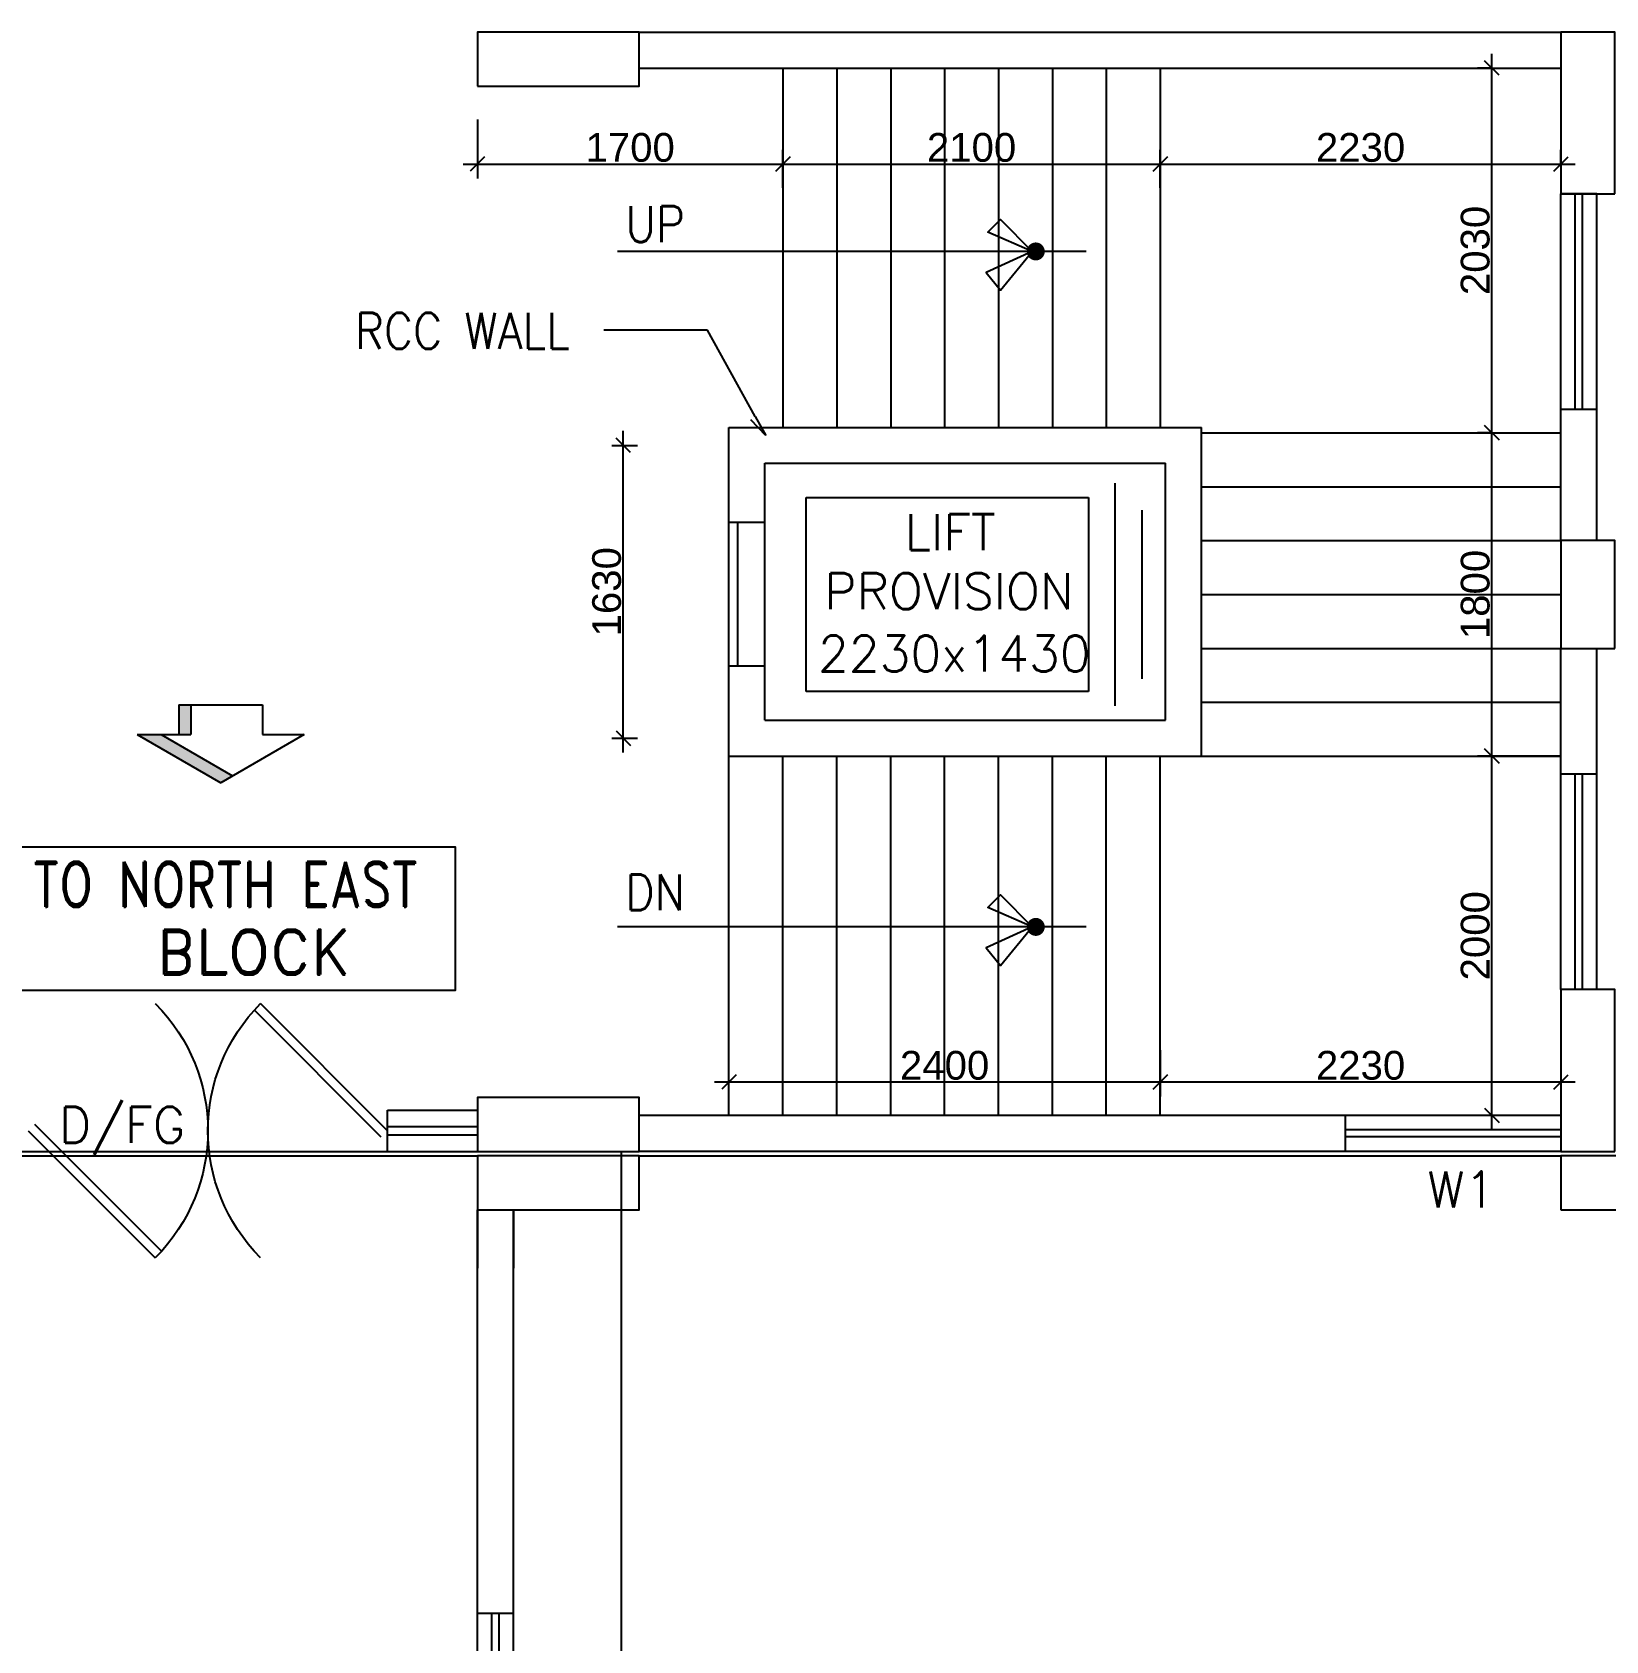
# Model space of a CAD drawing. Extents: x 10161149 to 10263331, y -3696053 to -3547728.
# Drawn here: x 10180243 to 10189001, y -3613898 to -3604943 of the extents above; entities that cross this region are included whole.
import ezdxf
from ezdxf.enums import TextEntityAlignment as Align

# ---------------------------------------------------------------- set-up
doc = ezdxf.new("R2010")
doc.units = 0
doc.header["$MEASUREMENT"] = 0
doc.header["$PDMODE"] = 35
doc.linetypes.add('DASHED', pattern=[0.75, 0.5, -0.25])
doc.layers.get('0').update_dxf_attribs({"linetype": 'CONTINUOUS'})
doc.layers.get('Defpoints').update_dxf_attribs({"linetype": 'CONTINUOUS'})
for name, color, linetype in [('25', 6, 'CONTINUOUS'), ('5', 3, 'CONTINUOUS'), ('COL', 2, 'CONTINUOUS'), ('DAS', 1, 'DASHED'), ('DIM', 8, 'CONTINUOUS'), ('dim1', 5, 'CONTINUOUS'), ('DOOR', 31, 'CONTINUOUS'), ('Exi. Walls', 170, 'CONTINUOUS'), ('Staircase', 7, 'CONTINUOUS'), ('TXW', 6, 'CONTINUOUS'), ('Window', 4, 'CONTINUOUS')]:
    doc.layers.add(name, color=color, linetype=linetype)
doc.styles.add('RD', font='ROMAND')
doc.styles.add('ROMANS', font='arial.ttf')
doc.styles.get("Standard").update_dxf_attribs({"font": 'romans.shx'})
doc.dimstyles.new('int. dim', dxfattribs={"dimtxt": 160, "dimasz": 80, "dimexe": 80, "dimexo": 0, "dimgap": 10, "dimtad": 1, "dimdec": 0, "dimzin": 12, "dimdsep": 46, "dimtxsty": 'ROMANS', "dimblk": 'OBLIQUE', "dimcen": 1.5, "dimdle": 80, "dimclrd": 5, "dimclre": 5, "dimclrt": 4, "dimadec": 0, "dimazin": 0, "dimtfac": 1, "dimtdec": 0, "dimtix": 1, "dimtmove": 2, "dimatfit": 3, "dimfxl": 1, "dimtolj": 1, "dimtzin": 0, "dimlwd": -1, "dimlwe": -1, "dimarcsym": 0})

# ---------------------------------------------------------------- blocks, each defined once
blk = doc.blocks.new('WINP')
at = {"layer": 'Window'}
for p, q in [((0, 0), (0, 1)), ((0, 1), (1, 1)), ((1, 0), (1, 1)), ((0, 0.6), (1, 0.6)), ((0, 0.4), (1, 0.4)), ((0, 0), (1, 0))]:
    blk.add_line(p, q, dxfattribs=at)
blk = doc.blocks.new('_Oblique')
at = {"color": 0, "linetype": 'ByBlock', "lineweight": -2}
blk.add_line((-0.5, -0.5), (0.5, 0.5), dxfattribs=at)
blk = doc.blocks.new('*D103')
at = {"layer": 'Defpoints', "color": 0, "lineweight": -3, "transparency": 16777216}
for p in [(10183469.4, -3607243), (10183532.5, -3607243), (10183469.4, -3608873)]:
    blk.add_point(p, dxfattribs=at)
at = {"layer": 'dim1', "color": 5, "transparency": 16777216}
for p, q in [((10183532.5, -3608953), (10183532.5, -3607163)), ((10183469.4, -3607243), (10183612.5, -3607243)), ((10183469.4, -3608873), (10183612.5, -3608873))]:
    blk.add_line(p, q, dxfattribs=at)
at = {"layer": 'dim1', "color": 5, "transparency": 16777216, "xscale": 80, "yscale": 80, "zscale": 80}
for p, rotation in [((10183532.5, -3607243), 90), ((10183532.5, -3608873), 270)]:
    blk.add_blockref('_Oblique', p, dxfattribs=dict(at, rotation=rotation))
at = {"layer": 'dim1', "color": 4, "transparency": 16777216, "insert": (10183440.8, -3608058), "char_height": 160, "attachment_point": 5, "rotation": 90, "style": 'ROMANS'}
blk.add_mtext('\\A1;1630', dxfattribs=at)
blk = doc.blocks.new('*D104')
at = {"layer": 'Defpoints', "color": 0, "lineweight": -3, "transparency": 16777216}
for p in [(10188366.6, -3607173), (10188366.6, -3607173), (10188751, -3608973)]:
    blk.add_point(p, dxfattribs=at)
at = {"layer": 'dim1', "color": 5, "transparency": 16777216}
for p, q in [((10188366.6, -3609053), (10188366.6, -3607093)), ((10188366.6, -3607173), (10188286.6, -3607173)), ((10188751, -3608973), (10188286.6, -3608973))]:
    blk.add_line(p, q, dxfattribs=at)
at = {"layer": 'dim1', "color": 5, "transparency": 16777216, "xscale": 80, "yscale": 80, "zscale": 80}
for p, rotation in [((10188366.6, -3607173), 90), ((10188366.6, -3608973), 270)]:
    blk.add_blockref('_Oblique', p, dxfattribs=dict(at, rotation=rotation))
at = {"layer": 'dim1', "color": 4, "transparency": 16777216, "insert": (10188274.9, -3608073), "char_height": 160, "attachment_point": 5, "rotation": 90, "style": 'ROMANS'}
blk.add_mtext('\\A1;1800', dxfattribs=at)
blk = doc.blocks.new('UPP')
at = {"layer": 'Staircase'}
blk.add_line((3, 0), (-23.086, 0), dxfattribs=at)
blk.add_lwpolyline([(0, 0), (-2.563, -1.165), (-1.757, -2.149), (0, 0), (-2.473, 1.071), (-1.757, 1.787)], close=True, dxfattribs=at)
at = {"layer": 'Staircase', "const_width": 0.5}
blk.add_lwpolyline([(-0.048, 0, 1), (0.452, 0, 1)], format="xyb", close=True, dxfattribs=at)
blk = doc.blocks.new('*D106')
at = {"layer": 'Defpoints', "color": 0, "lineweight": -3, "transparency": 16777216}
for p in [(10186521, -3610786.8), (10184121, -3610973), (10186521, -3610973)]:
    blk.add_point(p, dxfattribs=at)
at = {"layer": 'dim1', "color": 5, "transparency": 16777216}
for p, q in [((10184121, -3610973), (10184121, -3610706.8)), ((10186521, -3610973), (10186521, -3610706.8)), ((10184041, -3610786.8), (10186601, -3610786.8))]:
    blk.add_line(p, q, dxfattribs=at)
at = {"layer": 'dim1', "color": 5, "transparency": 16777216, "xscale": 80, "yscale": 80, "zscale": 80, "rotation": 180}
blk.add_blockref('_Oblique', (10184121, -3610786.8), dxfattribs=at)
at = {"layer": 'dim1', "color": 5, "transparency": 16777216, "xscale": 80, "yscale": 80, "zscale": 80}
blk.add_blockref('_Oblique', (10186521, -3610786.8), dxfattribs=at)
at = {"layer": 'dim1', "color": 4, "transparency": 16777216, "insert": (10185321, -3610695.1), "char_height": 160, "attachment_point": 5, "style": 'ROMANS'}
blk.add_mtext('\\A1;2400', dxfattribs=at)
blk = doc.blocks.new('*D107')
at = {"layer": 'Defpoints', "color": 0, "lineweight": -3, "transparency": 16777216}
for p in [(10188366.6, -3608973), (10188751, -3608973), (10188751, -3610973)]:
    blk.add_point(p, dxfattribs=at)
at = {"layer": 'dim1', "color": 5, "transparency": 16777216}
for p, q in [((10188366.6, -3611053), (10188366.6, -3608893)), ((10188751, -3608973), (10188286.6, -3608973)), ((10188751, -3610973), (10188286.6, -3610973))]:
    blk.add_line(p, q, dxfattribs=at)
at = {"layer": 'dim1', "color": 5, "transparency": 16777216, "xscale": 80, "yscale": 80, "zscale": 80}
for p, rotation in [((10188366.6, -3608973), 90), ((10188366.6, -3610973), 270)]:
    blk.add_blockref('_Oblique', p, dxfattribs=dict(at, rotation=rotation))
at = {"layer": 'dim1', "color": 4, "transparency": 16777216, "insert": (10188274.9, -3609973), "char_height": 160, "attachment_point": 5, "rotation": 90, "style": 'ROMANS'}
blk.add_mtext('\\A1;2000', dxfattribs=at)
blk = doc.blocks.new('*D108')
at = {"layer": 'Defpoints', "color": 0, "lineweight": -3, "transparency": 16777216}
for p in [(10186521, -3610610.2), (10188751, -3610610.2), (10188751, -3610786.8)]:
    blk.add_point(p, dxfattribs=at)
at = {"layer": 'dim1', "color": 5, "transparency": 16777216}
for p, q in [((10186521, -3610610.2), (10186521, -3610866.8)), ((10188751, -3610610.2), (10188751, -3610866.8)), ((10186441, -3610786.8), (10188831, -3610786.8))]:
    blk.add_line(p, q, dxfattribs=at)
at = {"layer": 'dim1', "color": 5, "transparency": 16777216, "xscale": 80, "yscale": 80, "zscale": 80, "rotation": 180}
blk.add_blockref('_Oblique', (10186521, -3610786.8), dxfattribs=at)
at = {"layer": 'dim1', "color": 5, "transparency": 16777216, "xscale": 80, "yscale": 80, "zscale": 80}
blk.add_blockref('_Oblique', (10188751, -3610786.8), dxfattribs=at)
at = {"layer": 'dim1', "color": 4, "transparency": 16777216, "insert": (10187636, -3610695.1), "char_height": 160, "attachment_point": 5, "style": 'ROMANS'}
blk.add_mtext('\\A1;2230', dxfattribs=at)
blk = doc.blocks.new('*D109')
at = {"layer": 'Defpoints', "color": 0, "lineweight": -3, "transparency": 16777216}
for p in [(10184421, -3605358.4), (10182721, -3605428.4), (10184421, -3605677.2)]:
    blk.add_point(p, dxfattribs=at)
at = {"layer": 'dim1', "color": 5, "transparency": 16777216}
for p, q in [((10184421, -3605358.4), (10184421, -3605757.2)), ((10182721, -3605428.4), (10182721, -3605757.2)), ((10182641, -3605677.2), (10184501, -3605677.2))]:
    blk.add_line(p, q, dxfattribs=at)
at = {"layer": 'dim1', "color": 5, "transparency": 16777216, "xscale": 80, "yscale": 80, "zscale": 80, "rotation": 180}
blk.add_blockref('_Oblique', (10182721, -3605677.2), dxfattribs=at)
at = {"layer": 'dim1', "color": 5, "transparency": 16777216, "xscale": 80, "yscale": 80, "zscale": 80}
blk.add_blockref('_Oblique', (10184421, -3605677.2), dxfattribs=at)
at = {"layer": 'dim1', "color": 4, "transparency": 16777216, "insert": (10183571, -3605585.5), "char_height": 160, "attachment_point": 5, "style": 'ROMANS'}
blk.add_mtext('\\A1;1700', dxfattribs=at)
blk = doc.blocks.new('*D111')
at = {"layer": 'Defpoints', "color": 0, "lineweight": -3, "transparency": 16777216}
for p in [(10188366.6, -3605143), (10188366.6, -3605143), (10188366.6, -3607173)]:
    blk.add_point(p, dxfattribs=at)
at = {"layer": 'dim1', "color": 5, "transparency": 16777216}
for p, q in [((10188366.6, -3607253), (10188366.6, -3605063)), ((10188366.6, -3605143), (10188286.6, -3605143)), ((10188366.6, -3607173), (10188286.6, -3607173))]:
    blk.add_line(p, q, dxfattribs=at)
at = {"layer": 'dim1', "color": 5, "transparency": 16777216, "xscale": 80, "yscale": 80, "zscale": 80}
for p, rotation in [((10188366.6, -3605143), 90), ((10188366.6, -3607173), 270)]:
    blk.add_blockref('_Oblique', p, dxfattribs=dict(at, rotation=rotation))
at = {"layer": 'dim1', "color": 4, "transparency": 16777216, "insert": (10188274.8, -3606158), "char_height": 160, "attachment_point": 5, "rotation": 90, "style": 'ROMANS'}
blk.add_mtext('\\A1;2030', dxfattribs=at)
blk = doc.blocks.new('BLK')
at = {"layer": 'DIM', "color": 6}
blk.add_line((-1, 0), (0, 0), dxfattribs=at)
at = {"layer": 'DIM'}
blk.add_line((0, 0), (-0.966, -0.259), dxfattribs=at)
blk = doc.blocks.new('*D112')
at = {"layer": 'Defpoints', "color": 0, "lineweight": -3, "transparency": 16777216}
for p in [(10186521, -3605677.2), (10184421, -3605808.6), (10186521, -3605808.6)]:
    blk.add_point(p, dxfattribs=at)
at = {"layer": 'dim1', "color": 5, "transparency": 16777216}
for p, q in [((10184421, -3605808.6), (10184421, -3605597.2)), ((10186521, -3605808.6), (10186521, -3605597.2)), ((10184341, -3605677.2), (10186601, -3605677.2))]:
    blk.add_line(p, q, dxfattribs=at)
at = {"layer": 'dim1', "color": 5, "transparency": 16777216, "xscale": 80, "yscale": 80, "zscale": 80, "rotation": 180}
blk.add_blockref('_Oblique', (10184421, -3605677.2), dxfattribs=at)
at = {"layer": 'dim1', "color": 5, "transparency": 16777216, "xscale": 80, "yscale": 80, "zscale": 80}
blk.add_blockref('_Oblique', (10186521, -3605677.2), dxfattribs=at)
at = {"layer": 'dim1', "color": 4, "transparency": 16777216, "insert": (10185471, -3605585.5), "char_height": 160, "attachment_point": 5, "style": 'ROMANS'}
blk.add_mtext('\\A1;2100', dxfattribs=at)
blk = doc.blocks.new('*D113')
at = {"layer": 'Defpoints', "color": 0, "lineweight": -3, "transparency": 16777216}
for p in [(10188751, -3605677.2), (10188751, -3605677.2), (10186521, -3605808.6)]:
    blk.add_point(p, dxfattribs=at)
at = {"layer": 'dim1', "color": 5, "transparency": 16777216}
for p, q in [((10186521, -3605808.6), (10186521, -3605597.2)), ((10188751, -3605677.2), (10188751, -3605597.2)), ((10186441, -3605677.2), (10188831, -3605677.2))]:
    blk.add_line(p, q, dxfattribs=at)
at = {"layer": 'dim1', "color": 5, "transparency": 16777216, "xscale": 80, "yscale": 80, "zscale": 80, "rotation": 180}
blk.add_blockref('_Oblique', (10186521, -3605677.2), dxfattribs=at)
at = {"layer": 'dim1', "color": 5, "transparency": 16777216, "xscale": 80, "yscale": 80, "zscale": 80}
blk.add_blockref('_Oblique', (10188751, -3605677.2), dxfattribs=at)
at = {"layer": 'dim1', "color": 4, "transparency": 16777216, "insert": (10187636, -3605585.5), "char_height": 160, "attachment_point": 5, "style": 'ROMANS'}
blk.add_mtext('\\A1;2230', dxfattribs=at)
blk = doc.blocks.new('DOORP')
at = {"layer": 'DOOR'}
for p, q in [((0, 0), (0, 1)), ((0.05, 0), (0.05, 0.9987))]:
    blk.add_line(p, q, dxfattribs=at)
at = {"layer": 'DOOR', "color": 145}
blk.add_arc((0, 0), 1, 0, 90, dxfattribs=at)

msp = doc.modelspace()

# ---------------------------------------------------------------- linework, layer by layer
at = {"layer": '25'}
for p, q in [((10183621, -3604943), (10188751, -3604943)), ((10183621, -3605143), (10188751, -3605143)), ((10184421, -3605143), (10184421, -3607143)), ((10184721, -3605143), (10184721, -3607143)), ((10185021, -3605143), (10185021, -3607143)), ((10185321, -3605143), (10185321, -3607143)), ((10185621, -3605143), (10185621, -3607143)), ((10185921, -3605143), (10185921, -3607143)), ((10186221, -3605143), (10186221, -3607143)), ((10186521, -3605143), (10186521, -3607143)), ((10186751, -3607173), (10188751, -3607173)), ((10186271, -3608693), (10186271, -3607453)), ((10184551, -3608613), (10184551, -3607533)), ((10184551, -3607533), (10186121, -3607533)), ((10186121, -3607533), (10186121, -3608613)), ((10186751, -3607473), (10188751, -3607473)), ((10186421, -3608543), (10186421, -3607603)), ((10184121, -3608473), (10184121, -3607673)), ((10184321, -3608473), (10184321, -3607673)), ((10186751, -3607773), (10188751, -3607773)), ((10186751, -3608073), (10188751, -3608073)), ((10186751, -3608373), (10188751, -3608373)), ((10186121, -3608613), (10184551, -3608613)), ((10186751, -3608673), (10188751, -3608673)), ((10184121, -3610973), (10184121, -3608973)), ((10184421, -3610973), (10184421, -3608973)), ((10184721, -3610973), (10184721, -3608973)), ((10185021, -3610973), (10185021, -3608973)), ((10185321, -3610973), (10185321, -3608973)), ((10185621, -3610973), (10185621, -3608973)), ((10185921, -3610973), (10185921, -3608973)), ((10186221, -3610973), (10186221, -3608973)), ((10186521, -3610973), (10186521, -3608973)), ((10186751, -3608973), (10188751, -3608973)), ((10182221, -3610943), (10182721, -3610943)), ((10182221, -3611035), (10182721, -3611035)), ((10182221, -3611081), (10182721, -3611081)), ((10182221, -3611173), (10182721, -3611173))]:
    msp.add_line(p, q, dxfattribs=at)
at = {"layer": 'COL', "color": 2}
for points in [[(10182721, -3605243), (10183621, -3605243), (10183621, -3604943), (10182721, -3604943)], [(10189051, -3605843), (10189051, -3604943), (10188751, -3604943), (10188751, -3605843)], [(10189051, -3608373), (10189051, -3607773), (10188751, -3607773), (10188751, -3608373)], [(10189051, -3611173), (10189051, -3610273), (10188751, -3610273), (10188751, -3611173)], [(10182721, -3611173), (10183621, -3611173), (10183621, -3610873), (10182721, -3610873)], [(10182721, -3611498), (10183621, -3611498), (10183621, -3611198), (10182721, -3611198)]]:
    msp.add_lwpolyline(points, close=True, dxfattribs=at)
at = {"layer": 'DAS', "linetype": 'Continuous'}
for p, q in [((10184171, -3608473), (10184171, -3607673)), ((10179721, -3611173), (10182721, -3611173)), ((10179721, -3611198), (10182721, -3611198)), ((10183521, -3611173), (10183521, -3616628)), ((10183621, -3611198), (10188751, -3611198)), ((10183521, -3611498), (10183521, -3611822.7))]:
    msp.add_line(p, q, dxfattribs=at)
msp.add_lwpolyline([(10188751, -3611498), (10189651, -3611498), (10189651, -3611198), (10188751, -3611198)], close=True, dxfattribs=at)
at = {"layer": 'dim1'}
for p, q in [((10184002.1, -3606601.2), (10183423.7, -3606601.2)), ((10184267.4, -3607082.2), (10184002.1, -3606601.2))]:
    msp.add_line(p, q, dxfattribs=at)
msp.add_lwpolyline([(10180069.1, -3610276.1), (10182598, -3610276.1), (10182598, -3609480), (10180069.1, -3609480)], close=True, dxfattribs=at)
at = {"layer": 'Exi. Walls'}
for p, q in [((10188751, -3607773), (10188751, -3607043)), ((10188951, -3607773), (10188951, -3607043)), ((10184121, -3607143), (10186751, -3607143)), ((10184121, -3607673), (10184121, -3607143)), ((10186751, -3608973), (10186751, -3607143)), ((10184321, -3607343), (10186551, -3607343)), ((10184321, -3607673), (10184321, -3607343)), ((10186551, -3608773), (10186551, -3607343)), ((10184321, -3607673), (10184121, -3607673)), ((10188751, -3609073), (10188751, -3608373)), ((10188951, -3609073), (10188951, -3608373)), ((10184321, -3608473), (10184121, -3608473)), ((10184121, -3608973), (10184121, -3608473)), ((10184321, -3608773), (10184321, -3608473)), ((10181059.8, -3608687.1), (10181524.1, -3608687.1)), ((10181059.8, -3608687.1), (10181059.8, -3608852.9)), ((10181126.1, -3608687.1), (10181126.1, -3608852.9)), ((10181524.1, -3608687.1), (10181524.1, -3608852.9)), ((10184321, -3608773), (10186551, -3608773)), ((10180827.6, -3608852.9), (10181291.9, -3609121)), ((10180827.6, -3608852.9), (10181126.1, -3608852.9)), ((10180960.3, -3608852.9), (10181358.3, -3609082.7)), ((10181756.3, -3608852.9), (10181291.9, -3609121)), ((10181524.1, -3608852.9), (10181756.3, -3608852.9)), ((10184121, -3608973), (10186751, -3608973)), ((10182221, -3611173), (10182221, -3610943)), ((10187551, -3610973), (10183621, -3610973)), ((10187551, -3611173), (10183621, -3611173)), ((10182721, -3613743), (10182721, -3611498)), ((10182721, -3611498), (10182721, -3611822.7)), ((10182921, -3613743), (10182921, -3611498)), ((10182921, -3611498), (10182921, -3611822.7))]:
    msp.add_line(p, q, dxfattribs=at)
for points in [[(10181059.8, -3608852.9), (10181059.8, -3608687.1), (10181126.1, -3608852.9), (10181126.1, -3608687.1)], [(10181291.9, -3609121), (10180827.6, -3608852.9), (10181358.3, -3609082.7), (10180960.3, -3608852.9)]]:
    msp.add_solid(points, dxfattribs=at)

# ---------------------------------------------------------------- block references
at = {"layer": '5'}
for name, p, xscale, yscale, zscale, rotation in [('DOORP', (10180221, -3611058), -999.9999999999836, 1000, 1000, 225), ('DOORP', (10182221, -3611058), -999.9999999999836, 1000, 1000, 45), ('WINP', (10182721, -3616143), -2400, 200, 2400.000000000034, 270)]:
    msp.add_blockref(name, p, dxfattribs=dict(at, xscale=xscale, yscale=yscale, zscale=zscale, rotation=rotation))
at = {"layer": 'DIM', "xscale": 1200, "yscale": 200, "zscale": 1200}
for p, rotation in [((10188951, -3607043), 90), ((10188951, -3610273), 90), ((10188751, -3610973), 180)]:
    msp.add_blockref('WINP', p, dxfattribs=dict(at, rotation=rotation))
at = {"layer": 'DIM', "xscale": 100, "yscale": 100, "zscale": 100}
for p in [(10185808.2, -3606163.6), (10185808.2, -3609923.6)]:
    msp.add_blockref('UPP', p, dxfattribs=at)
at = {"layer": 'dim1', "xscale": 119.9999999995406, "yscale": 120, "zscale": 120, "rotation": 298.8724701180117}
msp.add_blockref('BLK', (10184325.3, -3607187.3), dxfattribs=at)

# ---------------------------------------------------------------- texts
at = {"layer": 'Exi. Walls', "style": 'RD', "width": 0.8}
msp.add_text('TO NORTH EAST', height=250.003, dxfattribs=at).set_placement((10181319, -3609811.5), align=Align.CENTER)
at = {"layer": 'Exi. Walls', "style": 'RD'}
msp.add_text('BLOCK', height=250, dxfattribs=at).set_placement((10181476.3, -3610189.3), align=Align.CENTER)
at = {"layer": 'TXW', "width": 0.9}
for s, p in [('UP', (10183544.5, -3606111.5)), ('RCC WALL', (10182039, -3606706.2)), ('DN', (10183544.5, -3609831.1))]:
    msp.add_text(s, height=200, dxfattribs=at).set_placement(p)
at = {"layer": 'TXW'}
for s, p in [('LIFT', (10185099.3, -3607825.6)), ('PROVISION', (10184651.3, -3608154.8)), ('2230x1430', (10184616.5, -3608502.3)), ('D/FG', (10180391.5, -3611126)), ('W1', (10188008.4, -3611485.1))]:
    msp.add_text(s, height=200, dxfattribs=at).set_placement(p)

# ---------------------------------------------------------------- dimensions: what is measured, and where the dimension line sits
at = {"layer": 'dim1'}
for base, p1, p2, text, picture, middle in [((10188366.6, -3605143), (10188366.6, -3607173), (10188366.6, -3605143), '2030', '*D111', (10188274.8, -3606158)), ((10188366.6, -3607173), (10188751, -3608973), (10188366.6, -3607173), '1800', '*D104', (10188274.9, -3608073)), ((10183532.5, -3607243), (10183469.4, -3608873), (10183469.4, -3607243), '1630', '*D103', (10183440.8, -3608058)), ((10188366.6, -3608973), (10188751, -3610973), (10188751, -3608973), '2000', '*D107', (10188274.9, -3609973))]:
    dim = msp.add_linear_dim(base=base, p1=p1, p2=p2, angle=90, text=text, dimstyle='int. dim', dxfattribs=at)
    dim.commit()
    dim.dimension.update_dxf_attribs({"geometry": picture, "text_midpoint": middle})
for base, p1, p2, text, picture, middle in [((10184421, -3605677.2), (10182721, -3605428.4), (10184421, -3605358.4), '1700', '*D109', (10183571, -3605585.5)), ((10186521, -3605677.2), (10184421, -3605808.6), (10186521, -3605808.6), '2100', '*D112', (10185471, -3605585.5)), ((10188751, -3605677.2), (10186521, -3605808.6), (10188751, -3605677.2), '2230', '*D113', (10187636, -3605585.5)), ((10186521, -3610786.8), (10184121, -3610973), (10186521, -3610973), '2400', '*D106', (10185321, -3610695.1)), ((10188751, -3610786.8), (10186521, -3610610.2), (10188751, -3610610.2), '2230', '*D108', (10187636, -3610695.1))]:
    dim = msp.add_linear_dim(base=base, p1=p1, p2=p2, text=text, dimstyle='int. dim', dxfattribs=at)
    dim.commit()
    dim.dimension.update_dxf_attribs({"geometry": picture, "text_midpoint": middle})

doc.saveas('drawing.dxf')
